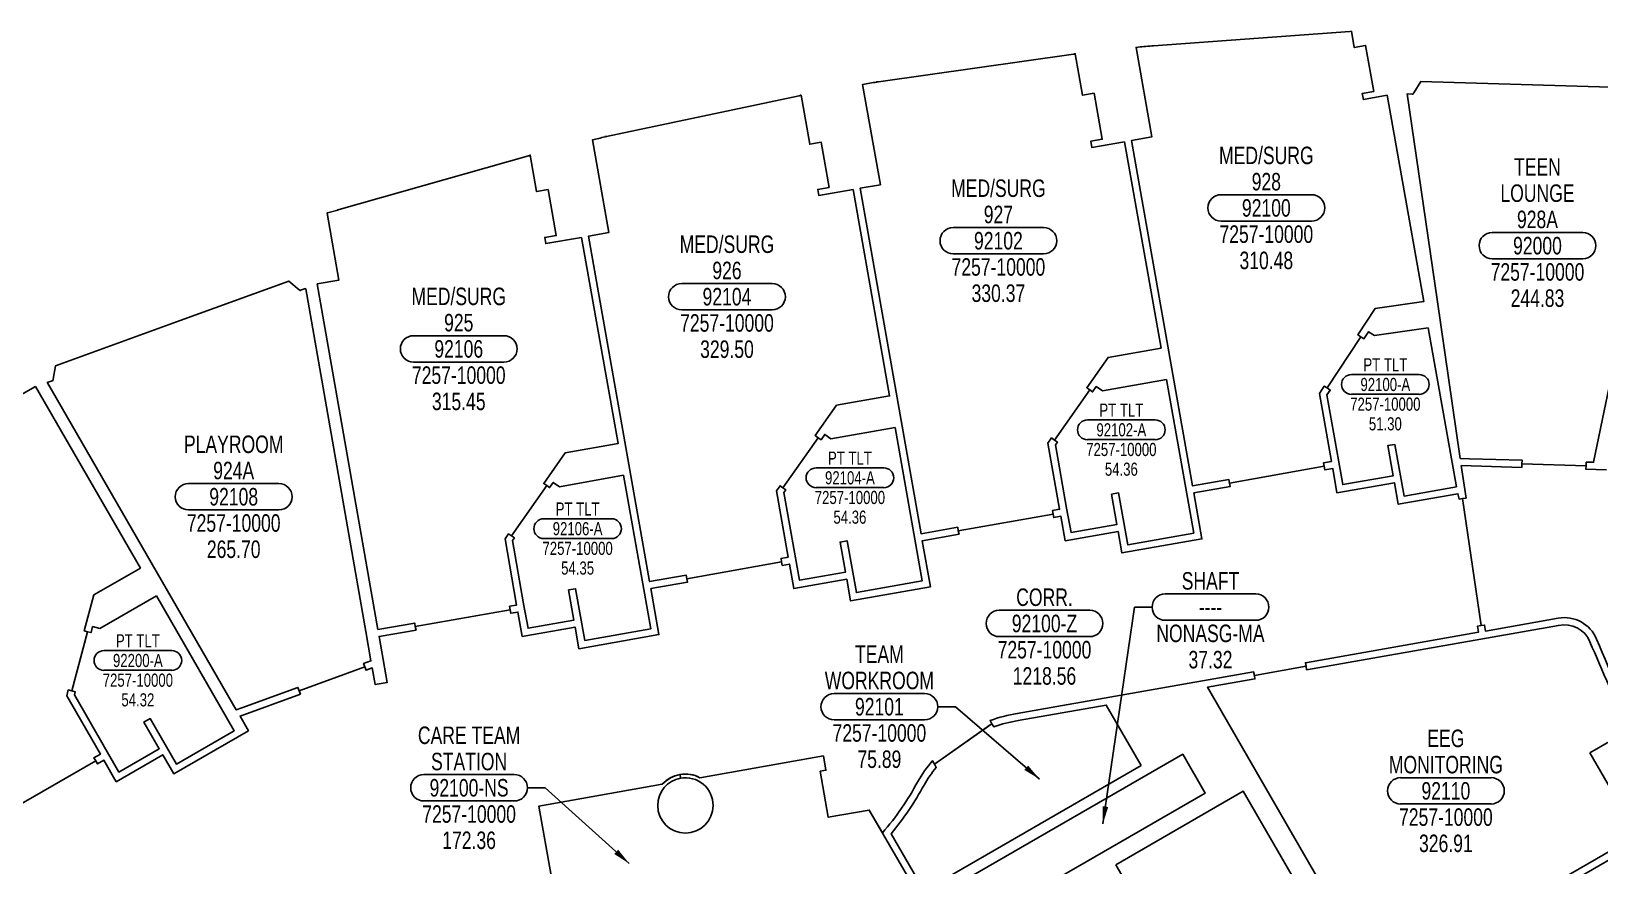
# Model space of a CAD drawing. Extents: x -1771 to 1587, y 4913 to 7321.
# Drawn here: x -301 to 774, y 6749 to 7321 of the extents above; entities that cross this region are included whole.
import ezdxf
from ezdxf.enums import TextEntityAlignment as Align

# ---------------------------------------------------------------- set-up
doc = ezdxf.new("R2010")
doc.units = 0
doc.header["$LTSCALE"] = 48
doc.header["$MEASUREMENT"] = 0
doc.layers.get('0').update_dxf_attribs({"linetype": 'CONTINUOUS'})
for name, color, linetype in [('AREA', 3, 'CONTINUOUS'), ('AREA2', 1, 'CONTINUOUS'), ('COSTC', 6, 'CONTINUOUS'), ('PLINE2', 5, 'CONTINUOUS'), ('ROOMNA', 4, 'CONTINUOUS'), ('ROOMNO', 4, 'CONTINUOUS'), ('ROOMOV', 4, 'CONTINUOUS')]:
    doc.layers.add(name, color=color, linetype=linetype)
doc.dimstyles.get("Standard").update_dxf_attribs({"dimtxt": 0.18, "dimasz": 12, "dimexe": 0.18, "dimexo": 0.0625, "dimgap": 0.09, "dimtad": 0, "dimtih": 1, "dimtoh": 1, "dimdec": 4, "dimzin": 0, "dimtxsty": 'STANDARD', "dimcen": 0.09, "dimazin": 3, "dimtfac": 1, "dimtdec": 4, "dimtofl": 0, "dimtmove": 0, "dimatfit": 3, "dimtolj": 1, "dimtzin": 0})

# ---------------------------------------------------------------- blocks, each defined once
blk = doc.blocks.new('ROOM')
at = {"layer": 'ROOMOV'}
for p, q in [((-31, 9), (31, 9)), ((31, -9), (-31, -9))]:
    blk.add_line(p, q, dxfattribs=at)
for centre, start, end in [((-31, 0), 90, 270), ((31, 0), 270, 90)]:
    blk.add_arc(centre, 9.04, start, end, dxfattribs=at)
at = {"width": 0.75, "flags": 1}
for tag, p in [('FLFIN', (-60, -36)), ('ICRA', (60, -36)), ('FLTYPE', (-60, -48)), ('USER1', (60, -48)), ('FLCOND', (-60, -60)), ('USER2', (60, -60)), ('WLFIN', (-60, -72)), ('SITE', (-24, -72)), ('UCODE', (24, -72)), ('USER3', (60, -72)), ('WLTYPE', (-60, -84)), ('BLDG', (-24, -84)), ('UDESC', (24, -84)), ('USER4', (60, -84)), ('WLCOND', (-60, -96)), ('FLR', (-24, -96)), ('FCODE', (24, -96)), ('USER5', (60, -96)), ('CLFIN', (-60, -108)), ('COSTCD', (-24, -108)), ('FDESC', (24, -108)), ('USER6', (60, -108)), ('CLTYPE', (-60, -120)), ('DEPTD', (-24, -120)), ('DIVISION', (24, -120)), ('USER7', (60, -120)), ('CLCOND', (-60, -132)), ('RDES', (-24, -132)), ('CONTACT', (24, -132)), ('USER8', (60, -132)), ('CLHT', (-60, -144)), ('CHDATE', (-24, -144)), ('OCCUP', (24, -144)), ('BLOCK', (60, -144)), ('BASE', (-60, -156)), ('CBACK', (-24, -156)), ('PRCONTACT', (24, -156)), ('BLOCK2', (60, -156))]:
    blk.add_attdef(tag, text='', height=6, dxfattribs=at).set_placement(p, align=Align.MIDDLE_CENTER)
at = {"layer": 'AREA', "width": 0.75}
blk.add_attdef('AREA', text='', height=12, dxfattribs=at).set_placement((0, -36), align=Align.MIDDLE_CENTER)
at = {"layer": 'AREA2', "width": 0.75}
blk.add_attdef('AREA2', text='', height=12, dxfattribs=at).set_placement((0, -36), align=Align.MIDDLE_CENTER)
at = {"layer": 'COSTC', "width": 0.75}
blk.add_attdef('COSTC', text='', height=12, dxfattribs=at).set_placement((0, -18), align=Align.MIDDLE_CENTER)
at = {"layer": 'ROOMNA', "width": 0.75}
for tag, p in [('RMNAA', (0, 54)), ('RMNAB', (0, 36)), ('RMNAC', (0, 18))]:
    blk.add_attdef(tag, text='', height=12, dxfattribs=at).set_placement(p, align=Align.MIDDLE_CENTER)
at = {"layer": 'ROOMNO', "width": 0.75}
blk.add_attdef('RMNU', text='', height=12, dxfattribs=at).set_placement((0, 0), align=Align.MIDDLE_CENTER)

msp = doc.modelspace()

# ---------------------------------------------------------------- linework, layer by layer
at = {"layer": 'PLINE2', "color": 6}
for points in [[(628.2, 7277.2), (611.9, 7274.3), (611.1, 7278.5), (619, 7279.9), (613.4, 7311.4), (605.6, 7310), (603.6, 7321.1), (602.6, 7321), (602.6, 7321), (467.9, 7311.2), (467.9, 7311.2), (467.3, 7311.2), (467.3, 7311.2), (466.8, 7311.2), (466.8, 7311.1, 0.000973), (456, 7310.1), (466.8, 7248.8), (452.9, 7246.3), (494.7, 7009.3), (519.6, 7013.7), (520, 7011.3), (585, 7022.8), (584.6, 7025.2), (589.9, 7026.1), (581.7, 7072.7), (585, 7077.8), (587, 7076.5), (610.1, 7111.5), (608.1, 7112.9), (620, 7131), (620, 7131), (653.2, 7135.8)], [(448.1, 7245.4), (425.6, 7241.5), (424.9, 7245.7), (432.8, 7247.1), (427.2, 7278.6), (419.3, 7277.2), (414.3, 7305.7, 0.000057), (413.7, 7305.7), (413.7, 7305.5), (413.1, 7305.4), (413.1, 7305.4), (279.4, 7286.5), (279.4, 7286.5), (278.8, 7286.4), (278.8, 7286.6, 0.000046), (278.2, 7286.5), (278.3, 7286.3, 0.000885), (268.5, 7284.7), (280.7, 7215.9), (266.8, 7213.5), (308.6, 6976.5), (333.7, 6981), (334.1, 6978.6), (399.1, 6990), (398.7, 6992.4), (403.6, 6993.3), (395.6, 7038.6), (398.1, 7042.2), (400.1, 7040.8), (424.2, 7075.2), (422.2, 7076.6), (436.8, 7097.5), (473.1, 7103.9)], [(262, 7212.6), (238.4, 7208.5), (237.7, 7212.7), (245.5, 7214), (240.1, 7245), (232.2, 7243.6), (226.3, 7277.3, 0.000055), (225.7, 7277.2), (225.7, 7277), (225.1, 7276.9), (93, 7248.9), (93, 7248.9), (92.4, 7248.8), (92.4, 7249, 0.000049), (91.8, 7248.9), (91.9, 7248.7, 0.000789), (83.3, 7246.6), (94.5, 7183.1), (80.6, 7180.7), (122.4, 6943.7), (147.6, 6948.1), (148, 6945.7), (213, 6957.2), (212.6, 6959.6), (217.5, 6960.5), (209.5, 7005.9), (211.9, 7009.4), (213.9, 7008), (238, 7042.4), (236, 7043.8), (250.7, 7064.7), (287, 7071.1)], [(75.8, 7179.8), (51.3, 7175.5), (50.6, 7179.7), (58.4, 7181), (52.9, 7212.6), (45, 7211.2), (40.6, 7236.2, 0.000055), (40, 7236), (40, 7235.8), (39.4, 7235.7), (-90.4, 7198.8), (-90.4, 7198.8), (-91, 7198.6), (-91.1, 7198.8, 0.000033), (-91.4, 7198.7), (-91.4, 7198.5), (-98.3, 7196.6, 0.00004), (-98.7, 7196.4), (-90.6, 7150.5), (-105.4, 7147.9), (-63.8, 6910.9), (-38.6, 6915.3), (-38.2, 6912.9), (26.8, 6924.4), (26.4, 6926.8), (31.3, 6927.6), (23.4, 6973), (25.8, 6976.5), (27.8, 6975.1), (51.9, 7009.6), (49.9, 7010.9), (64.5, 7031.9), (100.8, 7038.3)], [(767.2, 6826.3), (794.1, 6841.8, -0.010092), (767.2, 6902.4, 0.360332), (745.6, 6913.7), (572.9, 6883.3), (572.5, 6885.7), (537.1, 6879.4), (537.5, 6877), (504.9, 6871.3), (624.8, 6663.7), (651.5, 6656.5), (654.4, 6658.2), (655.6, 6656.1), (686.8, 6674.1), (685.5, 6676.2), (759.9, 6719.1), (747.9, 6739.9), (799.8, 6769.9)], [(459.5, 6817.5), (435.5, 6859), (375.2, 6848.4, 0.048158), (358.4, 6844.1), (357.2, 6846.2), (317.7, 6818.6), (319, 6816.3, 0.040533), (310.6, 6804.2, -0.051363), (288, 6770.8), (310.7, 6731.6)], [(202.3, 6716.4), (204.8, 6712.1), (209.4, 6713.9), (227.1, 6683.3), (306.5, 6729.1), (273, 6787), (244.9, 6782.1), (239.4, 6813.6), (243.3, 6814.3), (241.6, 6824.1), (157, 6809.2, 0.168014), (143.3, 6811.4), (143.7, 6808.9, -0.466308), (166, 6790.2, -1), (128, 6790.2, -0.36397), (143.7, 6808.9), (143.3, 6811.4, 0.168014), (131.1, 6804.7), (46.6, 6789.8), (63.4, 6694.6), (68.7, 6694.4), (74.3, 6662.5), (138, 6674.4), (133.7, 6698.6, 0.049309)]]:
    msp.add_lwpolyline(points, format="xyb", close=True, dxfattribs=at)
for points in [[(821, 7272.9), (817.4, 7273), (817.4, 7272.9), (817, 7272.9), (816.5, 7273.8), (812, 7281.9), (651.3, 7286.7), (646.4, 7279), (645.8, 7278), (645.7, 7278), (645.4, 7278), (645.5, 7278.1), (641.8, 7278.2), (662.4, 7137.2), (678.2, 7028.2), (684.6, 7028), (684.6, 7028), (720.6, 7026.9), (720.5, 7024.5), (764.5, 7023.2), (764.6, 7025.6), (769.7, 7025.5)], [(-113.3, 7144.5), (-113.4, 7144.7), (-116.8, 7143.5), (-116.8, 7143.4), (-117.1, 7143.3), (-117.9, 7143.9), (-125, 7149.8), (-199.5, 7122.7), (-284.9, 7091.6), (-286.5, 7082.5), (-286.7, 7081.5), (-286.8, 7081.5), (-287, 7081.4), (-287.1, 7081.5), (-290.5, 7080.3), (-290.4, 7080), (-160.9, 6855.7), (-157.2, 6857.1), (-157.2, 6857.1), (-118.7, 6871.1), (-117.9, 6868.8), (-72.8, 6885.2), (-73.6, 6887.5), (-68.6, 6889.3), (-72.1, 6909.4)], [(656.3, 7117.8), (619.4, 7112.4), (619.4, 7112.4), (615.4, 7115.1), (612.2, 7110.2), (610.1, 7111.5), (587, 7076.5), (589.1, 7075.1), (586.8, 7071.7), (594.7, 7027), (594.7, 7026.9), (597.7, 7010.2), (632.3, 7016.3), (628.6, 7037), (633.4, 7037.8), (639.7, 7002.4), (675.6, 7008.7)], [(476.9, 7082.2), (432.9, 7074.5), (428.7, 7077.4), (426.2, 7073.8), (424.2, 7075.2), (400.1, 7040.8), (402.1, 7039.4), (400.8, 7037.5), (408.4, 6994.1), (411.4, 6977.4), (442.9, 6982.9), (439.2, 7003.6), (444, 7004.5), (450.3, 6969), (495.5, 6977)], [(290.8, 7049.4), (246.7, 7041.6), (242.5, 7044.6), (240, 7041), (238, 7042.4), (213.9, 7008), (215.9, 7006.6), (214.6, 7004.7), (225.3, 6944.6), (256.7, 6950.1), (253.1, 6970.8), (257.9, 6971.7), (264.2, 6936.2), (309.3, 6944.2)], [(104.6, 7016.6), (60.6, 7008.8), (56.4, 7011.7), (53.9, 7008.2), (51.9, 7009.6), (27.8, 6975.1), (29.8, 6973.7), (28.5, 6971.8), (36.1, 6928.5), (36.1, 6928.5), (39.1, 6911.7), (70.6, 6917.3), (66.9, 6938), (71.7, 6938.8), (78, 6903.4), (123.2, 6911.3)], [(-215.7, 6934), (-254.5, 6911.6), (-259.4, 6912.9), (-260.5, 6908.7), (-262.9, 6909.3), (-273.7, 6868.8), (-271.4, 6868.1), (-271.9, 6866), (-241.4, 6813.1), (-213.7, 6829.1), (-224.2, 6847.3), (-220, 6849.7), (-202, 6818.5), (-162.3, 6841.4)], [(336.7, 6738), (488, 6825.3), (503.4, 6798.7), (352, 6711.3)], [(442, 6749.4), (529.5, 6799.9), (600, 6677.8), (573.6, 6662.6), (576.8, 6657), (530.1, 6630), (526.8, 6635.6), (512.5, 6627.3)]]:
    msp.add_lwpolyline(points, close=True, dxfattribs=at)
msp.add_lwpolyline([(-314.4, 6787.8), (-257.2, 6820.8), (-258.5, 6822.9), (-254.1, 6825.4), (-277.2, 6865.3), (-276.1, 6869.4), (-273.7, 6868.8), (-262.9, 6909.3), (-265.2, 6910), (-258.7, 6934.6), (-226.7, 6953), (-298.6, 7077.5), (-318.2, 7066.2)], dxfattribs=at)
for points in [[(63.4, 6694.6), (46.6, 6789.8), (131.1, 6804.7, -0.343625), (157, 6809.2), (241.6, 6824.1), (243.3, 6814.3), (239.4, 6813.6), (244.9, 6782.1), (273, 6787), (282.1, 6771.3, 0.05591), (306.3, 6806.6, -0.045513), (316.4, 6820.8), (317.7, 6818.6), (355.9, 6845.4), (357.2, 6846.2), (355.9, 6848.4, -0.050083), (374.5, 6853.2), (536.6, 6881.8), (537.1, 6879.4), (572.5, 6885.7), (572.1, 6888.1), (690.7, 6909), (690.1, 6913.2), (692.5, 6913.6), (679.8, 7000.7), (677.4, 7000.3), (676.7, 7004), (635.7, 6996.7), (633.1, 7011.5), (593.7, 7004.6), (590.8, 7021.3), (585.4, 7020.4), (585, 7022.8), (520, 7011.3), (520.4, 7008.9), (495.6, 7004.5), (501.1, 6973), (446.3, 6963.4), (443.7, 6978.1), (407.4, 6971.7), (404.5, 6988.5), (399.6, 6987.6), (399.1, 6990), (334.1, 6978.6), (334.6, 6976.2), (309.4, 6971.7), (315, 6940.2), (260.2, 6930.5), (257.6, 6945.3), (221.3, 6938.9), (218.3, 6955.7), (213.4, 6954.8), (213, 6957.2), (148, 6945.7), (148.4, 6943.3), (123.3, 6938.9), (128.8, 6907.4), (74, 6897.7), (71.4, 6912.5), (35.1, 6906.1), (32.2, 6922.8), (27.3, 6922), (26.8, 6924.4), (-38.2, 6912.9), (-37.7, 6910.5), (-63, 6906.1), (-57.5, 6874.5), (-65.7, 6873.1), (-67.7, 6884.5), (-71.9, 6882.9), (-72.8, 6885.2), (-117.9, 6868.8), (-117, 6866.5), (-158.3, 6851.5), (-152.6, 6841.4), (-203.8, 6811.9), (-211.3, 6824.9), (-243.2, 6806.4), (-251.7, 6821.2), (-256, 6818.7), (-257.2, 6820.8), (-314.4, 6787.8)], [(778.5, 7020.4), (764.4, 7020.8), (764.5, 7023.2), (720.5, 7024.5), (720.5, 7022), (678.9, 7023.3), (682.2, 7001), (679.8, 7000.7), (692.5, 6913.6), (694.9, 6913.9), (695.5, 6909.8), (745.4, 6918.6, -0.350559), (771.7, 6904.3, 0.024412), (840.6, 6760.1)], [(818.2, 6774.8), (755.8, 6738.8), (767.8, 6718.1), (723.6, 6692.5), (725.4, 6689.3), (723.3, 6688.1), (767.3, 6611.9), (769.4, 6613.1), (771.5, 6609.5, -0.128472), (856.3, 6624.4)]]:
    msp.add_lwpolyline(points, format="xyb", dxfattribs=at)

# ---------------------------------------------------------------- block references
at = {"layer": 'ROOMNO'}
ref = msp.add_blockref('ROOM', (545.3, 7200), dxfattribs=at)
ref.add_attrib('RMNU', '92100', dxfattribs={"height": 12, "width": 0.75}).set_placement((545.3, 7200), align=Align.MIDDLE_CENTER)
ref.add_attrib('RMNAB', 'MED/SURG', dxfattribs={"layer": 'ROOMNA', "height": 12, "width": 0.75}).set_placement((545.3, 7236), align=Align.MIDDLE_CENTER)
ref.add_attrib('RMNAC', '928', dxfattribs={"layer": 'ROOMNA', "height": 12, "width": 0.75}).set_placement((545.3, 7218), align=Align.MIDDLE_CENTER)
ref.add_attrib('COSTC', '7257-10000', dxfattribs={"layer": 'COSTC', "height": 12, "width": 0.75}).set_placement((545.3, 7182), align=Align.MIDDLE_CENTER)
ref.add_attrib('AREA2', '310.48', dxfattribs={"layer": 'AREA2', "height": 12, "width": 0.75}).set_placement((545.3, 7164), align=Align.MIDDLE_CENTER)
ref = msp.add_blockref('ROOM', (731.2, 7174.1), dxfattribs=at)
ref.add_attrib('RMNU', '92000', dxfattribs={"height": 12, "width": 0.75}).set_placement((731.2, 7174.1), align=Align.MIDDLE_CENTER)
ref.add_attrib('RMNAA', 'TEEN', dxfattribs={"layer": 'ROOMNA', "height": 12, "width": 0.75}).set_placement((731.2, 7228.1), align=Align.MIDDLE_CENTER)
ref.add_attrib('RMNAB', 'LOUNGE', dxfattribs={"layer": 'ROOMNA', "height": 12, "width": 0.75}).set_placement((731.2, 7210.1), align=Align.MIDDLE_CENTER)
ref.add_attrib('RMNAC', '928A', dxfattribs={"layer": 'ROOMNA', "height": 12, "width": 0.75}).set_placement((731.2, 7192.1), align=Align.MIDDLE_CENTER)
ref.add_attrib('COSTC', '7257-10000', dxfattribs={"layer": 'COSTC', "height": 12, "width": 0.75}).set_placement((731.2, 7156.1), align=Align.MIDDLE_CENTER)
ref.add_attrib('AREA2', '244.83', dxfattribs={"layer": 'AREA2', "height": 12, "width": 0.75}).set_placement((731.2, 7138.1), align=Align.MIDDLE_CENTER)
ref = msp.add_blockref('ROOM', (361.6, 7177.5), dxfattribs=at)
ref.add_attrib('RMNU', '92102', dxfattribs={"height": 12, "width": 0.75}).set_placement((361.6, 7177.5), align=Align.MIDDLE_CENTER)
ref.add_attrib('RMNAB', 'MED/SURG', dxfattribs={"layer": 'ROOMNA', "height": 12, "width": 0.75}).set_placement((361.6, 7213.5), align=Align.MIDDLE_CENTER)
ref.add_attrib('RMNAC', '927', dxfattribs={"layer": 'ROOMNA', "height": 12, "width": 0.75}).set_placement((361.6, 7195.5), align=Align.MIDDLE_CENTER)
ref.add_attrib('COSTC', '7257-10000', dxfattribs={"layer": 'COSTC', "height": 12, "width": 0.75}).set_placement((361.6, 7159.5), align=Align.MIDDLE_CENTER)
ref.add_attrib('AREA2', '330.37', dxfattribs={"layer": 'AREA2', "height": 12, "width": 0.75}).set_placement((361.6, 7141.5), align=Align.MIDDLE_CENTER)
ref = msp.add_blockref('ROOM', (175.5, 7139.1), dxfattribs=at)
ref.add_attrib('RMNU', '92104', dxfattribs={"height": 12, "width": 0.75}).set_placement((175.5, 7139.1), align=Align.MIDDLE_CENTER)
ref.add_attrib('RMNAB', 'MED/SURG', dxfattribs={"layer": 'ROOMNA', "height": 12, "width": 0.75}).set_placement((175.5, 7175.1), align=Align.MIDDLE_CENTER)
ref.add_attrib('RMNAC', '926', dxfattribs={"layer": 'ROOMNA', "height": 12, "width": 0.75}).set_placement((175.5, 7157.1), align=Align.MIDDLE_CENTER)
ref.add_attrib('COSTC', '7257-10000', dxfattribs={"layer": 'COSTC', "height": 12, "width": 0.75}).set_placement((175.5, 7121.1), align=Align.MIDDLE_CENTER)
ref.add_attrib('AREA2', '329.50', dxfattribs={"layer": 'AREA2', "height": 12, "width": 0.75}).set_placement((175.5, 7103.1), align=Align.MIDDLE_CENTER)
ref = msp.add_blockref('ROOM', (-8.4, 7103.3), dxfattribs=at)
ref.add_attrib('RMNU', '92106', dxfattribs={"height": 12, "width": 0.75}).set_placement((-8.4, 7103.3), align=Align.MIDDLE_CENTER)
ref.add_attrib('RMNAB', 'MED/SURG', dxfattribs={"layer": 'ROOMNA', "height": 12, "width": 0.75}).set_placement((-8.4, 7139.3), align=Align.MIDDLE_CENTER)
ref.add_attrib('RMNAC', '925', dxfattribs={"layer": 'ROOMNA', "height": 12, "width": 0.75}).set_placement((-8.4, 7121.3), align=Align.MIDDLE_CENTER)
ref.add_attrib('COSTC', '7257-10000', dxfattribs={"layer": 'COSTC', "height": 12, "width": 0.75}).set_placement((-8.4, 7085.3), align=Align.MIDDLE_CENTER)
ref.add_attrib('AREA2', '315.45', dxfattribs={"layer": 'AREA2', "height": 12, "width": 0.75}).set_placement((-8.4, 7067.3), align=Align.MIDDLE_CENTER)
ref = msp.add_blockref('ROOM', (626.9, 7078.9), dxfattribs=dict(at, xscale=0.75, yscale=0.75, zscale=0.75))
ref.add_attrib('RMNU', '92100-A', dxfattribs={"height": 9, "width": 0.75}).set_placement((626.9, 7078.9), align=Align.MIDDLE_CENTER)
ref.add_attrib('RMNAC', 'PT TLT', dxfattribs={"layer": 'ROOMNA', "height": 9, "width": 0.75}).set_placement((626.9, 7092.4), align=Align.MIDDLE_CENTER)
ref.add_attrib('COSTC', '7257-10000', dxfattribs={"layer": 'COSTC', "height": 9, "width": 0.75}).set_placement((626.9, 7065.4), align=Align.MIDDLE_CENTER)
ref.add_attrib('AREA2', '51.30', dxfattribs={"layer": 'AREA2', "height": 9, "width": 0.75}).set_placement((626.9, 7051.9), align=Align.MIDDLE_CENTER)
ref = msp.add_blockref('ROOM', (445.9, 7047.8), dxfattribs=dict(at, xscale=0.75, yscale=0.75, zscale=0.75))
ref.add_attrib('RMNU', '92102-A', dxfattribs={"height": 9, "width": 0.75}).set_placement((445.9, 7047.8), align=Align.MIDDLE_CENTER)
ref.add_attrib('RMNAC', 'PT TLT', dxfattribs={"layer": 'ROOMNA', "height": 9, "width": 0.75}).set_placement((445.9, 7061.3), align=Align.MIDDLE_CENTER)
ref.add_attrib('COSTC', '7257-10000', dxfattribs={"layer": 'COSTC', "height": 9, "width": 0.75}).set_placement((445.9, 7034.3), align=Align.MIDDLE_CENTER)
ref.add_attrib('AREA2', '54.36', dxfattribs={"layer": 'AREA2', "height": 9, "width": 0.75}).set_placement((445.9, 7020.8), align=Align.MIDDLE_CENTER)
ref = msp.add_blockref('ROOM', (-162.7, 7001.9), dxfattribs=at)
ref.add_attrib('RMNU', '92108', dxfattribs={"height": 12, "width": 0.75}).set_placement((-162.7, 7001.9), align=Align.MIDDLE_CENTER)
ref.add_attrib('RMNAB', 'PLAYROOM', dxfattribs={"layer": 'ROOMNA', "height": 12, "width": 0.75}).set_placement((-162.7, 7037.9), align=Align.MIDDLE_CENTER)
ref.add_attrib('RMNAC', '924A', dxfattribs={"layer": 'ROOMNA', "height": 12, "width": 0.75}).set_placement((-162.7, 7019.9), align=Align.MIDDLE_CENTER)
ref.add_attrib('COSTC', '7257-10000', dxfattribs={"layer": 'COSTC', "height": 12, "width": 0.75}).set_placement((-162.7, 6983.9), align=Align.MIDDLE_CENTER)
ref.add_attrib('AREA2', '265.70', dxfattribs={"layer": 'AREA2', "height": 12, "width": 0.75}).set_placement((-162.7, 6965.9), align=Align.MIDDLE_CENTER)
ref = msp.add_blockref('ROOM', (259.8, 7014.9), dxfattribs=dict(at, xscale=0.75, yscale=0.75, zscale=0.75))
ref.add_attrib('RMNU', '92104-A', dxfattribs={"height": 9, "width": 0.75}).set_placement((259.8, 7014.9), align=Align.MIDDLE_CENTER)
ref.add_attrib('RMNAC', 'PT TLT', dxfattribs={"layer": 'ROOMNA', "height": 9, "width": 0.75}).set_placement((259.8, 7028.4), align=Align.MIDDLE_CENTER)
ref.add_attrib('COSTC', '7257-10000', dxfattribs={"layer": 'COSTC', "height": 9, "width": 0.75}).set_placement((259.8, 7001.4), align=Align.MIDDLE_CENTER)
ref.add_attrib('AREA2', '54.36', dxfattribs={"layer": 'AREA2', "height": 9, "width": 0.75}).set_placement((259.8, 6987.9), align=Align.MIDDLE_CENTER)
ref = msp.add_blockref('ROOM', (73.1, 6980), dxfattribs=dict(at, xscale=0.75, yscale=0.75, zscale=0.75))
ref.add_attrib('RMNU', '92106-A', dxfattribs={"height": 9, "width": 0.75}).set_placement((73.1, 6980), align=Align.MIDDLE_CENTER)
ref.add_attrib('RMNAC', 'PT TLT', dxfattribs={"layer": 'ROOMNA', "height": 9, "width": 0.75}).set_placement((73.1, 6993.5), align=Align.MIDDLE_CENTER)
ref.add_attrib('COSTC', '7257-10000', dxfattribs={"layer": 'COSTC', "height": 9, "width": 0.75}).set_placement((73.1, 6966.5), align=Align.MIDDLE_CENTER)
ref.add_attrib('AREA2', '54.35', dxfattribs={"layer": 'AREA2', "height": 9, "width": 0.75}).set_placement((73.1, 6953), align=Align.MIDDLE_CENTER)
ref = msp.add_blockref('ROOM', (507, 6926.2), dxfattribs=at)
ref.add_attrib('RMNU', '----', dxfattribs={"height": 12, "width": 0.75}).set_placement((507, 6926.2), align=Align.MIDDLE_CENTER)
ref.add_attrib('RMNAC', 'SHAFT', dxfattribs={"layer": 'ROOMNA', "height": 12, "width": 0.75}).set_placement((507, 6944.2), align=Align.MIDDLE_CENTER)
ref.add_attrib('COSTC', 'NONASG-MA', dxfattribs={"layer": 'COSTC', "height": 12, "width": 0.75}).set_placement((507, 6908.2), align=Align.MIDDLE_CENTER)
ref.add_attrib('AREA2', '37.32', dxfattribs={"layer": 'AREA2', "height": 12, "width": 0.75}).set_placement((507, 6890.2), align=Align.MIDDLE_CENTER)
ref = msp.add_blockref('ROOM', (393.2, 6915), dxfattribs=at)
ref.add_attrib('RMNU', '92100-Z', dxfattribs={"height": 12, "width": 0.75}).set_placement((393.2, 6915), align=Align.MIDDLE_CENTER)
ref.add_attrib('RMNAC', 'CORR.', dxfattribs={"layer": 'ROOMNA', "height": 12, "width": 0.75}).set_placement((393.2, 6933), align=Align.MIDDLE_CENTER)
ref.add_attrib('COSTC', '7257-10000', dxfattribs={"layer": 'COSTC', "height": 12, "width": 0.75}).set_placement((393.2, 6897), align=Align.MIDDLE_CENTER)
ref.add_attrib('AREA2', '1218.56', dxfattribs={"layer": 'AREA2', "height": 12, "width": 0.75}).set_placement((393.2, 6879), align=Align.MIDDLE_CENTER)
ref = msp.add_blockref('ROOM', (-228.4, 6889.6), dxfattribs=dict(at, xscale=0.75, yscale=0.75, zscale=0.75))
ref.add_attrib('RMNU', '92200-A', dxfattribs={"height": 9, "width": 0.75}).set_placement((-228.4, 6889.6), align=Align.MIDDLE_CENTER)
ref.add_attrib('RMNAC', 'PT TLT', dxfattribs={"layer": 'ROOMNA', "height": 9, "width": 0.75}).set_placement((-228.4, 6903.1), align=Align.MIDDLE_CENTER)
ref.add_attrib('COSTC', '7257-10000', dxfattribs={"layer": 'COSTC', "height": 9, "width": 0.75}).set_placement((-228.4, 6876.1), align=Align.MIDDLE_CENTER)
ref.add_attrib('AREA2', '54.32', dxfattribs={"layer": 'AREA2', "height": 9, "width": 0.75}).set_placement((-228.4, 6862.6), align=Align.MIDDLE_CENTER)
ref = msp.add_blockref('ROOM', (280, 6857.9), dxfattribs=at)
ref.add_attrib('RMNU', '92101', dxfattribs={"height": 12, "width": 0.75}).set_placement((280, 6857.9), align=Align.MIDDLE_CENTER)
ref.add_attrib('RMNAB', 'TEAM', dxfattribs={"layer": 'ROOMNA', "height": 12, "width": 0.75}).set_placement((280, 6893.9), align=Align.MIDDLE_CENTER)
ref.add_attrib('RMNAC', 'WORKROOM', dxfattribs={"layer": 'ROOMNA', "height": 12, "width": 0.75}).set_placement((280, 6875.9), align=Align.MIDDLE_CENTER)
ref.add_attrib('COSTC', '7257-10000', dxfattribs={"layer": 'COSTC', "height": 12, "width": 0.75}).set_placement((280, 6839.9), align=Align.MIDDLE_CENTER)
ref.add_attrib('AREA2', '75.89', dxfattribs={"layer": 'AREA2', "height": 12, "width": 0.75}).set_placement((280, 6821.9), align=Align.MIDDLE_CENTER)
ref = msp.add_blockref('ROOM', (-1.3, 6802.3), dxfattribs=at)
ref.add_attrib('RMNU', '92100-NS', dxfattribs={"height": 12, "width": 0.75}).set_placement((-1.3, 6802.3), align=Align.MIDDLE_CENTER)
ref.add_attrib('RMNAB', 'CARE TEAM', dxfattribs={"layer": 'ROOMNA', "height": 12, "width": 0.75}).set_placement((-1.3, 6838.3), align=Align.MIDDLE_CENTER)
ref.add_attrib('RMNAC', 'STATION', dxfattribs={"layer": 'ROOMNA', "height": 12, "width": 0.75}).set_placement((-1.3, 6820.3), align=Align.MIDDLE_CENTER)
ref.add_attrib('COSTC', '7257-10000', dxfattribs={"layer": 'COSTC', "height": 12, "width": 0.75}).set_placement((-1.3, 6784.3), align=Align.MIDDLE_CENTER)
ref.add_attrib('AREA2', '172.36', dxfattribs={"layer": 'AREA2', "height": 12, "width": 0.75}).set_placement((-1.3, 6766.3), align=Align.MIDDLE_CENTER)
ref = msp.add_blockref('ROOM', (668.4, 6800.2), dxfattribs=at)
ref.add_attrib('RMNU', '92110', dxfattribs={"height": 12, "width": 0.75}).set_placement((668.4, 6800.2), align=Align.MIDDLE_CENTER)
ref.add_attrib('RMNAB', 'EEG', dxfattribs={"layer": 'ROOMNA', "height": 12, "width": 0.75}).set_placement((668.4, 6836.2), align=Align.MIDDLE_CENTER)
ref.add_attrib('RMNAC', 'MONITORING', dxfattribs={"layer": 'ROOMNA', "height": 12, "width": 0.75}).set_placement((668.4, 6818.2), align=Align.MIDDLE_CENTER)
ref.add_attrib('COSTC', '7257-10000', dxfattribs={"layer": 'COSTC', "height": 12, "width": 0.75}).set_placement((668.4, 6782.2), align=Align.MIDDLE_CENTER)
ref.add_attrib('AREA2', '326.91', dxfattribs={"layer": 'AREA2', "height": 12, "width": 0.75}).set_placement((668.4, 6764.2), align=Align.MIDDLE_CENTER)

# ---------------------------------------------------------------- leaders
for points in [[(433.2, 6777.5), (454.9, 6926.2), (466.9, 6926.2)], [(389.8, 6808.2), (332.1, 6857.9), (320.1, 6857.9)], [(108.5, 6750.3), (50.8, 6802.3), (38.8, 6802.3)]]:
    msp.add_leader(points, dimstyle='STANDARD', override={"dimgap": 12, "dimtad": 0}, dxfattribs=at)

doc.saveas('drawing.dxf')
